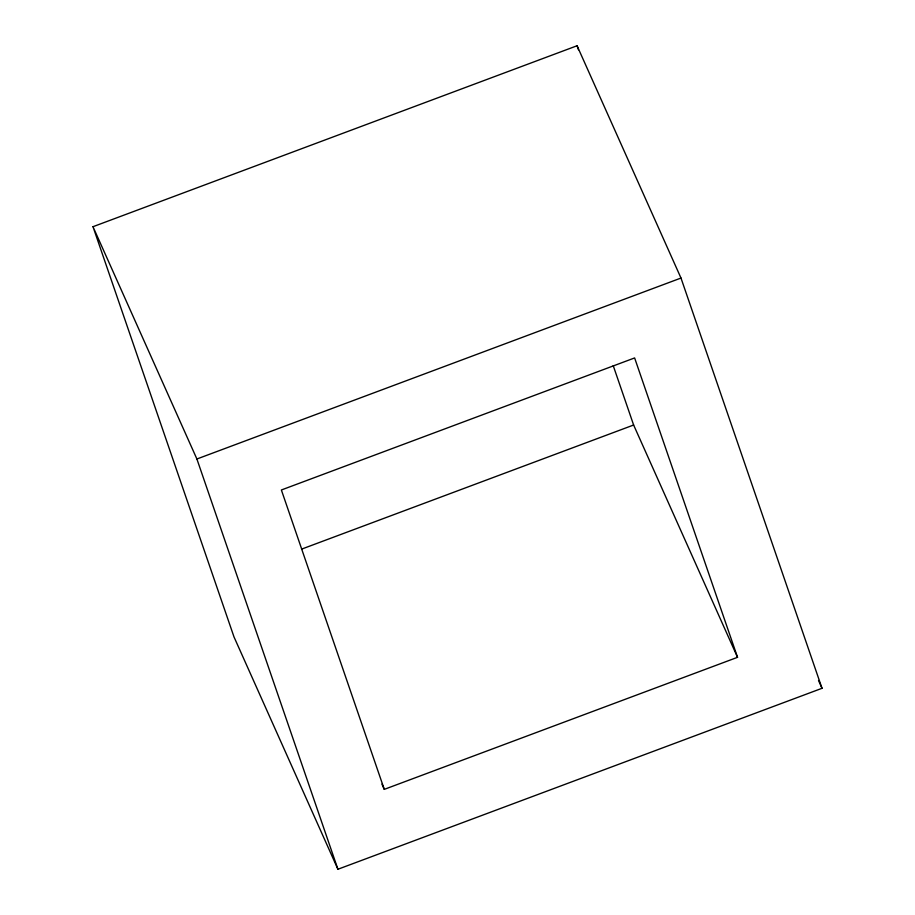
<?xml version="1.0" encoding="UTF-8"?>
<svg xmlns="http://www.w3.org/2000/svg" width="915" height="915" viewBox="0 0 915 915"><rect width="100%" height="100%" fill="white"/><g stroke="black" fill="none" stroke-linecap="round" stroke-linejoin="round"><path stroke-width="1.37" d="M92.987 226.703L577.079 45.75L680.989 278.046L822.013 688.297L337.921 869.25L234.011 636.954L92.987 226.703L196.897 458.998L337.921 869.25M196.897 458.998L680.989 278.046M301.79 549.057L633.626 425.018L737.536 657.313L384.289 789.359L381.944 784.132M818.513 680.463L822.013 688.297M577.079 45.75L578.463 49.799M737.536 657.313L634.621 357.937L281.374 489.983L384.289 789.359M613.233 365.68L633.626 425.018"/></g></svg>
